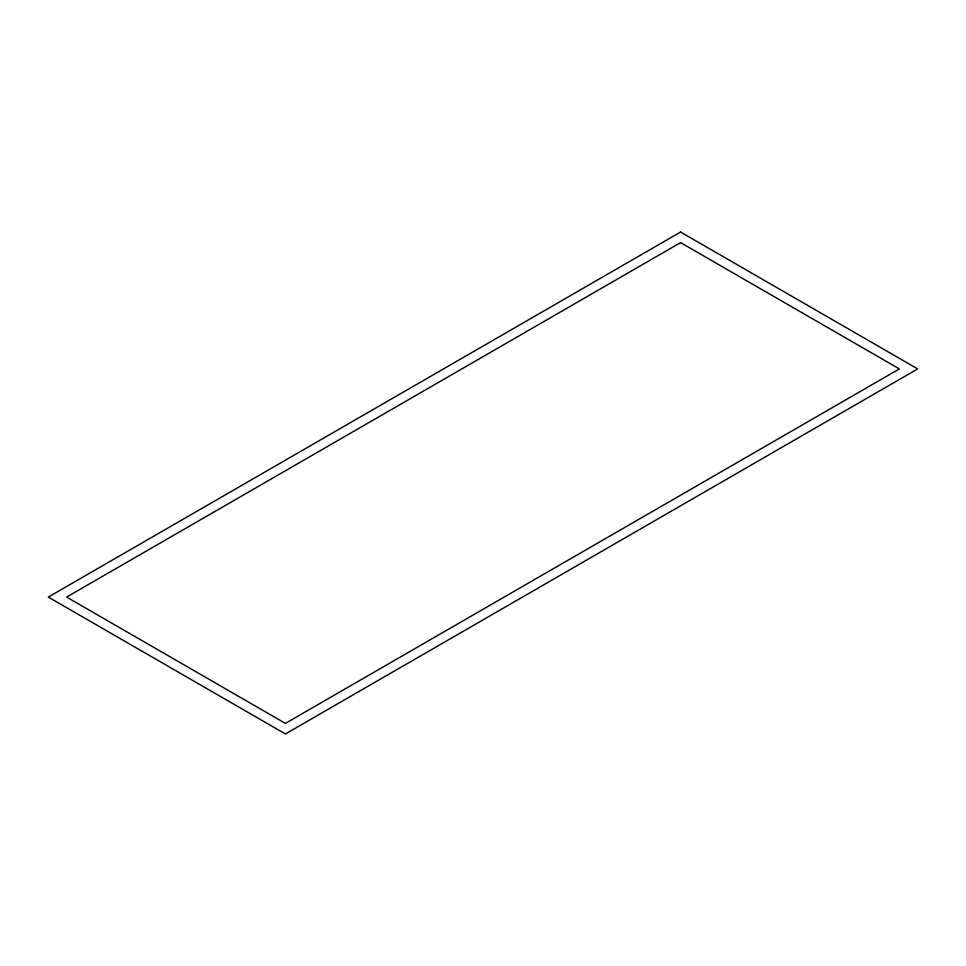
<?xml version="1.0" encoding="UTF-8"?>
<svg xmlns="http://www.w3.org/2000/svg" width="966" height="966" viewBox="0 0 966 966"><rect width="100%" height="100%" fill="white"/><g stroke="black" fill="none" stroke-linecap="round" stroke-linejoin="round"><path stroke-width="1.45" d="M680.595 232.033L48.3 597.073L285.405 733.967L917.7 368.927L680.595 232.033M680.595 242.611L66.642 597.073L285.405 723.389L899.358 368.927L680.595 242.611"/></g></svg>
